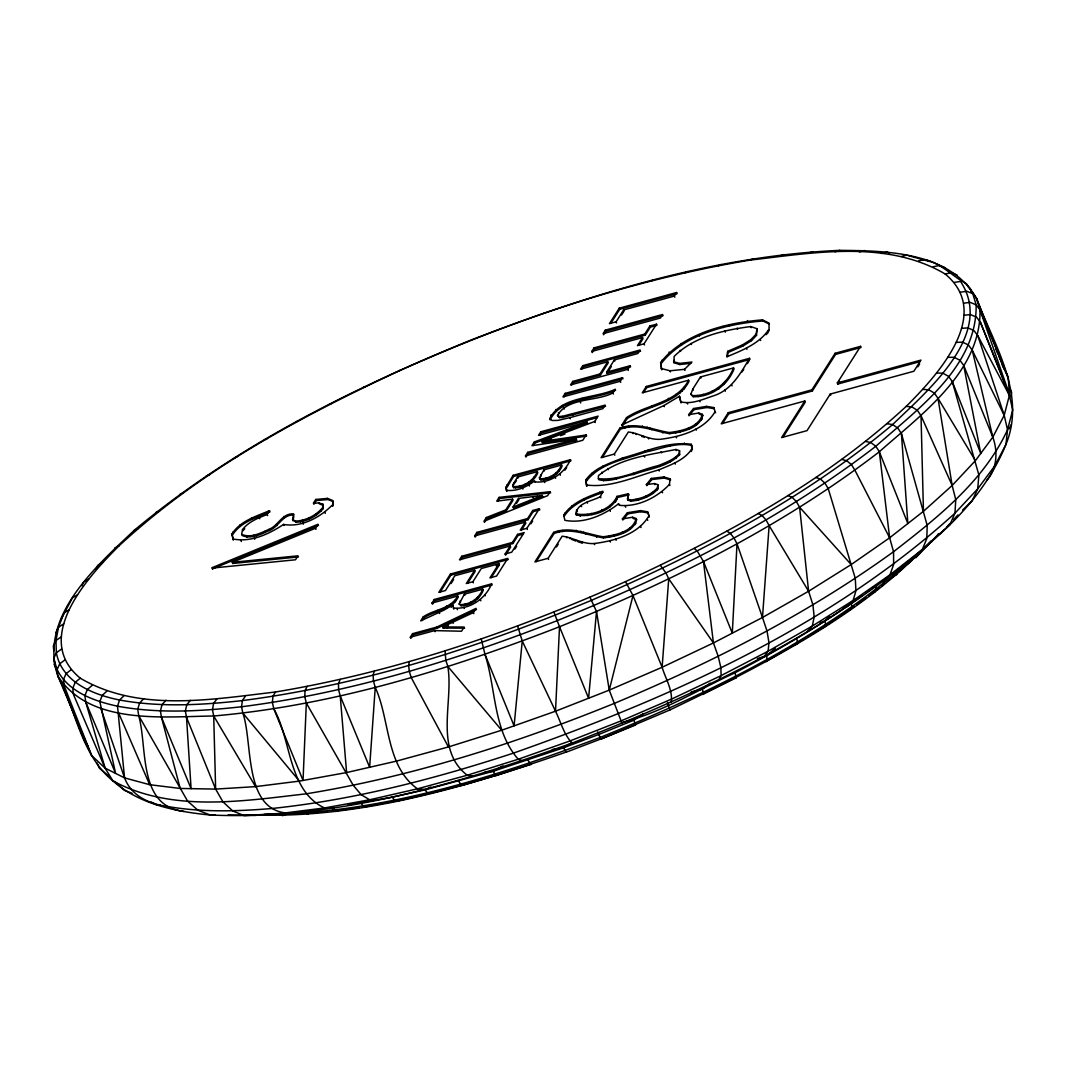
<?xml version="1.0" encoding="UTF-8"?>
<svg xmlns="http://www.w3.org/2000/svg" width="1066" height="1066" viewBox="0 0 1066 1066"><rect width="100%" height="100%" fill="white"/><g stroke="black" fill="none" stroke-linecap="round" stroke-linejoin="round"><path stroke-width="1.5" d="M598.372 478.634L598.439 475.636C619.692 458.1 649.62 454.782 675.937 449.479L679.522 450.665L679.642 454.676C667.716 467.028 649.074 468.667 633.737 474.437C622.317 476.329 610.498 482.592 598.826 479.753L598.372 478.634C619 480.993 639.174 469.986 658.988 465.429C666.09 462.231 674.058 459.779 679.189 453.556L679.522 450.665M667.409 702.401L669.941 709.943L736.006 677.909L735.127 672.726C778.913 649.687 821.899 624.809 861.941 595.654M307.141 686.384L305.076 690.635L304.769 696.724L306.328 703.054L303.037 780.432L273.802 708.81L272.363 702.467L272.963 696.311L275.454 692.007C396.579 671.793 513.625 631.578 625.515 581.61C725.6 535.092 824.751 481.872 906.22 406.359C937.107 375.618 993.792 314.097 945.076 273.935C886.486 239.504 813.878 252.735 749.878 260.131C628.753 280.345 511.693 320.56 399.803 370.528C299.719 417.046 200.568 470.266 119.099 545.779C88.212 576.506 31.527 638.028 80.256 678.189C138.833 712.634 211.441 699.403 275.454 692.007M572.149 743.042C456.288 784.469 334.524 820.5 210.202 815.01C176.023 811.706 139.353 804.35 112.916 780.898C81.123 755.048 76.006 710.436 57.804 675.911C38.283 616.828 95.953 566.619 133.93 530.575C233.721 447.174 351.673 388.664 471.492 339.854C589.458 294.416 712.634 255.973 839.755 250.363C887.099 250.75 950.033 251.696 976.589 298.573C993.739 344.398 1026.651 393.874 1005.984 444.362C991.913 478.861 968.421 508.295 940.945 533.173C835.664 629.66 704 691.647 572.149 743.042C563.727 734.447 560.796 721.802 555.519 711.209L559.517 626.728L553.907 612.004M726.892 531.148L730.29 533.36L733.994 537.984L737.019 543.767L732.289 633.151L703.48 561.542L697.177 550.922L694.206 548.47M769.066 330.926L769.026 323.065L762.483 319.88C726.959 322.638 683.279 333.272 660.614 362.56L661.706 369.609L660.614 362.56M374.313 671.114L373.127 675.151L373.46 681.107L375.245 687.37L369.635 767.267L340.214 695.885L338.548 689.595L338.535 683.559L340.174 679.415M445.068 650.793L445.815 660.32L447.853 666.516C453.716 702.134 433.742 749.118 467.214 775.248L472.571 776.275M764.575 655.896L768.12 651.206L768.959 642.638L767.014 631.019L762.483 617.494L769.132 525.618L766.001 519.902L762.003 515.451L758.192 513.466M671.26 702.188C672.913 690.115 665.477 678.576 662.119 667.263L668.728 578.838L665.944 572.935L660.334 565.326M646.356 484.577L654.431 483.578L657.802 484.63L657.869 488.961C651.153 496.49 640.839 500.194 630.952 501.167L627.941 500.101L627.488 498.981L628.514 493.731L616.987 496.383C611.005 510.268 589.978 516.424 575.973 513.892C576.933 502.659 592.709 501.06 600.411 496.636L602.77 491.213C588.565 496.516 572.282 501.873 563.661 515.211L564.873 520.315C583.768 523.939 603.689 515.371 618.48 503.845L620.279 505.417C638.454 506.896 657.109 497.449 669.435 484.417L670.128 478.847L663.878 476.955L651.353 478.434L646.356 484.577L646.809 485.696L651.806 479.553L664.331 478.074L670.581 479.966L670.128 478.847M627.941 500.101L627.847 494.597M589.964 597.2L596.52 611.538L588.592 698.23L559.517 626.728C448.44 669.901 332.912 705.492 213.706 715.992C163.045 716.605 89.651 725.36 57.804 675.911L57.098 669.675L53.7 658.482L56.351 652.738L55.952 640.519L58.51 627.234L64.027 612.977L69.197 609.739M517.583 625.942L522.247 641.026L514.092 725.853L484.95 654.311L481.232 638.894M1011.154 396.912L1011.634 392.381L1010.315 389.623M690.808 363.333L679.722 364.532L673.965 362.707L674.138 356.43C693.966 336.563 723.747 330.087 750.77 326.556L757.06 328.741L756.514 335.337L751.49 340.64L742.789 346.104L728.105 352.46L727.412 356.604M673.965 362.707L674.272 360.135M627.488 498.981L630.499 500.047C640.386 499.075 650.7 495.37 657.416 487.855L657.802 484.63M575.973 513.892L576.44 515.011C590.431 517.543 611.458 511.387 617.441 497.502L616.987 496.383M269.511 510.761L268.392 511.147C255.24 516.597 239.77 521.394 231.855 534.133L233.347 540.076L232.308 535.252C240.223 522.5 255.693 517.716 268.845 512.266L269.964 511.88L269.511 510.761L267.153 514.478C258.212 517.996 248.538 521.66 242.528 529.589L241.689 534.372C250.803 538.41 260.677 533 269.005 529.349C278.586 525.565 281.944 513.212 293.603 513.839L292.577 519.702L296.108 522.233C306.248 521.727 316.362 516.677 322.891 508.975L322.931 504.205L319.04 502.965L313.391 503.179L315.749 499.461L327.542 498.395L332.978 500.62L332.619 506.283L333.165 503.259M322.891 508.975L322.931 504.205M576.44 515.011L576.666 509.934M757.06 328.741L756.06 334.218L751.037 339.521L742.336 344.984L727.652 351.34L726.732 356.87C741.949 350.408 758.952 344.012 768.613 329.807M293.03 520.821L293.803 516.424M648.901 515.891C638.041 534.399 614.336 540.968 594.188 543.527C582.742 544.326 573.108 537.491 562.168 536.198L548.137 558.291L534.905 561.902L553.654 532.374C570.39 525.924 586.766 534.173 603.05 536.771C614.935 535.319 632.938 531.761 636.162 518.556L632.578 517.237L622.384 518.889L622.837 520.008L627.847 513.852L640.866 511.733L648.048 512.906L649.354 517.01L647.582 511.787L640.413 510.614L627.381 512.733L622.384 518.889M536.211 561.675L554.107 533.493C570.843 527.044 587.219 535.292 603.503 537.89C615.388 536.438 633.391 532.88 636.615 519.675L636.162 518.556M713.767 407.572L715.526 412.782L715.073 411.663C704.213 430.171 680.508 436.754 660.374 439.299C648.928 440.098 639.294 433.262 628.354 431.983L614.322 454.076L601.091 457.687L619.839 428.159C636.575 421.71 652.952 429.958 669.221 432.543C681.107 431.09 699.123 427.546 702.347 414.328L698.763 413.022L688.569 414.661L693.566 408.518L706.598 406.386L713.767 407.572L714.22 408.691L707.051 407.505L694.019 409.637L689.022 415.78M602.397 457.461L620.292 429.265C637.028 422.829 653.405 431.064 669.688 433.662C681.56 432.21 699.576 428.652 702.8 415.447L702.347 414.328M409.357 661.546L408.624 665.464L409.304 671.327L411.21 677.563L448.426 746.946L501.673 730.237L555.519 711.209L609.246 690.128L662.119 667.263L713.434 642.945L762.483 617.494L808.601 591.244L851.188 564.554L889.644 537.797L923.449 511.32L952.165 485.483L975.39 460.659L992.819 437.14L1004.199 415.287L1009.395 395.366L1008.329 377.67L980 309.82L976.589 298.573L966.396 283.663C952.218 276.44 941.185 262.916 924.449 259.611L918.559 260.917M559.517 626.728C672.313 581.117 782.591 526.204 879.33 451.744C920.891 414.901 981.32 371.621 980 309.82L976.15 304.823L972.765 293.63L966.822 291.298L960.386 292.191M622.091 723.441L609.246 690.128L632.991 595.534L625.515 581.61M679.348 396.739L681.081 402.921L679.495 396.232L663.891 405.546L621.904 424.908L622.357 426.027L626.995 418.725C646.449 405.6 677.376 404.267 689.036 381.322L688.583 380.202L642.265 392.834L646.316 386.465L749.518 358.309L749.971 359.415L646.769 387.584L643.531 392.674M679.802 397.858L679.495 396.232M422.029 620.612L423.748 617.907C434.568 610.618 451.744 609.872 458.22 597.133L457.767 596.014C451.291 608.753 434.102 609.499 423.295 616.788L420.724 620.852L444.056 610.085L452.717 604.915L453.81 609.126M453.17 606.034L452.717 604.915M539.436 477.848L543.966 469.84L561.609 465.029L562.062 466.148C558.491 474.557 549.989 479.966 540.915 479.9L539.436 477.848L540.915 479.9M539.889 478.954L540.275 477.621M614.003 390.916C594.015 400.017 561.329 397.245 550.136 419.817L549.683 418.698C561.249 395.726 594.748 398.791 615.122 389.37L615.575 390.489M605.568 406.239L562.795 417.459L559.357 417.579L557.518 415.447C567.685 397.232 596.56 401.775 612.87 392.901L615.122 389.37M459.126 603.982L464.376 594.202L482.765 589.192L483.218 590.311C479.62 599.412 470.812 605.568 461.085 605.755L459.126 603.982L460.632 604.635C470.346 604.449 479.167 598.293 482.765 589.192M690.888 394.167L692.807 389.05L700.482 376.951L733.568 367.917L734.021 369.036C727.465 385.586 711.115 397.098 693.286 396.725L690.888 394.167L693.286 396.725M710.169 683.173L702.321 689.182L703.347 692.3L703.48 694.232L702.681 694.432C784.496 653.112 868.51 608.38 931.338 540.675M513.639 487.655L512.639 485.07L517.503 477.062L537.344 471.638L537.797 472.758C533.8 482.165 523.739 488.361 513.639 487.655L513.186 486.536C523.286 487.242 533.346 481.046 537.344 471.638M96.127 569.031L97.806 565.34L102.549 562.715M81.949 585.74L83.734 581.929L88.651 579.091M1009.156 428.892L1011.074 424.828M55.885 632.738L58.51 627.234L63.747 623.81M597.693 731.836L600.811 739.124L669.941 709.943M505.804 487.375L513.132 475.329L570.47 459.686L570.923 460.805L513.585 476.449L506.257 488.495L506.816 491.373L505.804 487.375L506.257 488.495M603.223 492.332C589.018 497.635 572.735 502.992 564.114 516.33L563.661 515.211M661.08 363.679C683.732 334.391 727.412 323.744 762.936 320.999L769.479 324.184M718.964 679.575L721.122 675.604L720.856 667.596L718.204 656.35L713.434 642.945L703.48 561.542M586.34 484.977C611.071 488.268 635.349 476.315 658.815 469.893C670.78 464.789 684.505 460.245 691.927 448.786L691.208 444.282C667.769 440.978 644.743 452.157 622.397 458.02C609.432 463.63 593.949 467.761 585.754 480.26L586.793 486.096L585.754 480.26M61.455 618.347L72.448 597.853L77.512 594.801M586.207 481.379C599.998 463.084 625.102 459.473 645.423 452.104C660.534 449.106 676.111 442.004 691.661 445.401L692.38 449.905L691.927 448.786M212.534 569.191L212.414 567.552L318.041 524.259L315.509 528.243L232.281 562.342L232.734 563.461L298.453 556.932M313.857 504.298L316.202 500.58L327.995 499.514L333.431 501.74M476.489 609.512L437.313 628.18L413.022 634.803L410.77 638.347L410.317 637.228L412.569 633.684L436.86 627.061L476.036 608.393L473.371 612.577L442.723 626.928L443.176 628.047L464.643 628.167M432.036 603.036L434.288 599.492L491.626 583.848L492.079 584.967L434.741 600.611L432.49 604.142L432.036 603.036L457.767 596.014M491.213 577.705L499.394 564.833L498.941 563.714L489.947 577.865L496.569 576.066L507.802 558.371L450.465 574.014L438.819 592.35L445.441 590.551L454.836 575.747L474.676 570.337L475.13 571.456L467.601 583.315M505.111 554L511.72 552.201L524.179 532.574L517.57 534.372L512.453 542.421L461.738 556.265L459.486 559.797L510.214 545.952L510.667 547.071L505.564 555.12L505.111 554L510.214 545.952M474.65 535.932L476.888 532.387L527.617 518.556L532.72 510.507L539.343 508.709L539.796 509.828L533.173 511.627L528.07 519.675L477.341 533.506L475.103 537.051L474.65 535.932L525.365 522.087L525.818 523.206L521.567 529.909M484.404 522.407L486.789 518.649L506.243 510.974L513.026 500.287L512.573 499.168L505.79 509.868L486.336 517.53L483.951 521.287L547.604 495.677L550.149 491.692L550.602 492.812L499.581 498.488L497.995 500.993M550.149 491.692L499.128 497.369L496.743 501.127L512.573 499.168M525.471 455.902L527.71 452.357L576.226 439.125L576.679 440.245L528.163 453.476L525.924 457.021L525.471 455.902L582.809 440.258L586.153 434.981L586.606 436.087L542.261 442.59L541.808 441.471L594.748 421.456L598.119 416.126L540.782 431.77L538.543 435.314L587.06 422.069L587.513 423.189L534.772 443.083L533.2 445.548M587.06 422.069L534.319 441.964L531.961 445.668L576.226 439.125M622.517 377.724L565.18 393.367L562.928 396.898L620.265 381.255L622.517 377.724L622.97 378.843M607.74 361.76L599.971 373.979L572.775 381.401L570.523 384.933L627.861 369.289L630.113 365.758L630.566 366.877L607.047 373.287L606.594 372.167L614.349 359.948L637.868 353.526L640.12 349.994L582.782 365.638L580.544 369.169L607.74 361.76L608.193 362.866L600.425 375.099L573.228 382.521L571.736 384.879M591.817 351.42L594.055 347.876L644.783 334.044L649.887 325.996L656.509 324.197L656.962 325.317L650.34 327.115L645.236 335.164L594.508 348.995L592.27 352.54L591.817 351.42L642.531 337.576L642.985 338.695L638.734 345.397M605.341 330.127L603.09 333.658L660.427 318.014L662.666 314.483L605.341 330.127L605.794 331.246L603.543 334.777M676.604 292.537L619.266 308.181L609.459 323.624L616.081 321.825L623.637 309.926L674.352 296.082L676.604 292.537L677.057 293.656L619.719 309.3L610.805 323.344M440.111 592.163L450.918 575.134L508.255 559.49M460.699 559.73L462.191 557.371L512.906 543.54L518.023 535.492L523.313 534.053M539.742 435.248L541.248 432.889L596.987 417.685M564.127 396.845L565.633 394.487L621.371 379.269M581.743 369.116L583.235 366.757L640.573 351.114M451.011 583.595L453.583 579.558M514.931 482.925L516.45 480.553M621.571 315.003L624.09 311.032L623.637 309.926M513.079 506.99L518.516 498.422L542.261 495.49L542.714 496.609L513.532 508.109L513.079 506.99L542.261 495.49M516.637 503.219L518.969 499.541L518.516 498.422M474.676 570.337L466.308 583.528L472.918 581.716L481.299 568.524L498.941 563.714M607.047 373.287L611.351 366.504M525.365 522.087L520.261 530.135L526.87 528.323L539.343 508.709M540.462 478.781C549.536 478.847 558.038 473.451 561.609 465.029M642.531 337.576L637.428 345.624L644.037 343.812L656.509 324.197M453.356 608.02C469.64 609.752 485.456 598.879 491.626 583.848M570.47 459.686C564.54 473.064 550.283 483.311 535.438 481.925L534.426 481.033C526.577 487.002 516.397 491.732 506.363 490.253M514.838 549.11L516.624 546.312M530.895 523.832L532.667 521.034M564.953 470.199L566.659 467.508M621.904 424.908L626.542 417.605C645.996 404.48 676.923 403.148 688.583 380.202M556.479 546.978L558.238 544.22M692.833 395.606C710.662 395.979 727.012 384.466 733.568 367.917M749.518 358.309C740.617 373.313 731.463 390.129 713.634 395.766C703.107 399.177 691.901 404.68 680.628 401.802M741.976 372.021L743.748 369.222M747.306 363.626L749.078 360.828M722.561 423.535L728.744 413.795L812.345 390.982L835.571 354.405L861.022 347.449L860.568 346.343L835.118 353.286L811.892 389.863L728.291 412.675L721.216 423.815L804.817 401.003L805.27 402.122L782.91 437.353M804.817 401.003L781.591 437.58L807.029 430.637L830.267 394.06L913.868 371.248L920.944 360.108L837.33 382.921L837.796 384.04L919.811 361.654M837.33 382.921L860.568 346.343M837.796 384.04L839.515 381.335M917.853 366.797L919.625 364.012M245.3 696.218L242.422 700.589L241.529 706.771L242.861 713.127C253.548 743.841 242.422 815.57 293.243 813.171M241.689 534.372L242.142 535.492C251.256 539.529 261.13 534.119 269.458 530.468C279.039 526.684 282.397 514.332 294.056 514.958M216.878 699.003L213.626 703.4L212.467 709.623L213.706 715.992L215.638 789.093L222.887 801.765L232.721 810.92L244.167 815.637L282.423 813.278L324.437 807.961L369.662 799.78L417.472 788.813L467.214 775.248L518.236 759.232L569.83 741.003L621.305 720.803L671.966 698.91L721.122 675.604L768.12 651.206L812.305 626.062L853.106 600.491L889.95 574.854L922.343 549.483L949.859 524.739L954.963 513.199L977.735 488.841L994.818 465.789L1005.984 444.362L1007.53 429.825L1012.7 409.997L1009.395 395.366L980.4 322.199L976.563 317.175L970.593 314.617L964.104 315.216M292.577 519.702L295.655 521.127C305.795 520.621 315.896 515.558 322.438 507.856M190.374 700.349L186.777 704.759L185.364 710.995L186.51 717.365L191.094 788.653L161.459 717.245L160.393 710.875L162.045 704.653L165.95 700.229M915.761 557.785L938.573 534.039M244.727 528.709L242.995 530.708L242.528 529.589M807.455 631.498L812.305 626.062L814.184 616.894L812.918 604.902L808.601 591.244L799.607 507.229L796.382 501.566L792.091 497.289L787.894 495.543M766.068 334.697L768.226 332.392L767.773 331.273M944.356 529.522L940.945 533.173L937.973 534.293M946.621 527.097L950.033 523.446M953.444 519.795L957.988 514.945M143.79 698.656L139.593 703.054L137.727 709.276L138.713 715.646C147.721 747.866 137.634 806.349 184.045 811.413M820.274 622.664L824.924 621.025L829.415 616.415M917.786 554.52L920.131 552.188M661.253 368.49L669.994 370.781L684.492 369.342L691.927 362.054L679.269 363.413L673.512 361.587M124.016 695.645L119.565 700.002L117.513 706.198L124.549 777.887C131.518 796.315 149.773 804.084 168.055 806.602C202.38 812.385 237.305 811.386 271.87 808.494C354.205 799.913 434.701 778.913 513.212 753.196C671.367 697.417 829.535 626.981 954.963 513.199L955.762 499.674L952.165 485.483L938 398.338L934.309 393.048L928.726 389.783L922.783 389.41M882.808 581.796L889.95 574.854L893.654 564.487L893.548 551.708L889.644 537.797L879.33 451.744L875.826 446.281L870.802 442.523L865.592 441.471M986.57 480.593C997.203 469.027 998.016 451.438 992.819 437.14L972.219 350.088L968.408 344.971L962.518 342.146L956.122 342.399M232.894 538.956C250.697 542.634 268.952 534.146 283.569 524.419C301.305 527.643 319.933 517.556 332.166 505.164M962.531 510.081L972.112 500.94L977.735 488.841L978.868 474.956L952.258 381.535L948.513 376.298L942.797 373.193L936.668 373.033M914.242 557.185L922.343 549.483L926.807 538.53L927.193 525.378L901.423 433.556L897.838 428.146L892.615 424.561L887.125 423.748M106.76 691.208L102.083 695.512L99.871 701.655L115.581 773.383L85.72 702.014L84.92 695.698L87.279 689.609L92.142 685.385M916.973 555C825.271 636.828 713.061 691.594 600.038 737.499C492.519 777.94 379.989 813.704 264.075 814.371M889.137 579.917L903.648 567.538M907.206 564.407L911.936 560.223M757.313 658.615L766.654 655.803L775.342 648.195M80.256 678.189L75.22 682.32L72.755 688.343L73.514 694.646L105.108 768.133L112.916 780.898C171.893 812.745 242.648 801.072 306.248 793.81C412.289 776.568 515.184 743.655 614.549 703.293C712.301 662.372 807.522 613.976 893.548 551.708C937.414 517.676 983.638 481.406 1007.53 429.825L1004.199 415.287L977.802 335.657L973.978 330.58L968.035 327.902L961.572 328.328M868.803 595.814L879.05 587.926M881.569 585.927L884.087 583.928M71.169 669.701L66.012 673.712L63.467 679.655L64.2 685.918L91.649 755.541L105.108 768.133L124.549 777.887L149.68 784.696L180.181 788.454L215.638 789.093L255.56 786.628L299.413 781.098L346.61 772.544L396.499 761.111L448.426 746.946M552.335 749.491L563.421 747.839L566.153 752.076C465.589 787.134 360.255 818.741 252.669 814.944M64.933 659.934L59.709 663.838L57.098 669.675C68.53 692.207 94.381 701.162 117.513 706.198C158.448 713.754 200.395 711.315 241.529 706.771C350.088 692.887 455.435 660.427 557.105 620.665C669.515 575.2 779.406 520.475 875.826 446.281C917.52 409.184 977.216 366.851 976.15 304.823L970.193 302.384L963.704 303.144M865.965 592.736L875.359 585.927L875.986 589.285L875.039 591.857L872.748 592.949M766.654 655.803L767.253 661.12L765.908 661.613L823.179 627.448L854.306 606.341M856.931 604.422L866.165 597.733M61.615 648.994L56.351 652.738C61.775 682.187 93.435 694.779 119.565 700.002C160.113 707.491 201.674 705.079 242.422 700.589C363.026 684.972 479.673 646.982 591.577 600.278C698.27 554 803.138 499.701 892.615 424.561C926.487 391.648 995.484 334.351 960.519 281.411L954.163 282.437M61.215 636.922L55.952 640.519L53.3 646.143L53.82 650.753M348.009 804.963L392.408 797.168L424.961 789.893L493.065 771.304L563.421 747.839L598.772 734.474L633.884 720.176L643.184 713.834M544.1 313.244L545.112 312.618M563.421 747.839L571.936 742.629M929.459 542.887L932.244 541.355M484.99 772.037L493.065 771.304L502.912 765.894M114.568 548.19L119.099 545.779M580.25 301.345L581.73 300.572M133.93 530.575L138.194 528.39M894.174 575.906L896.639 574.667L897.732 571.989L897.345 569.724M621.278 722.748C661.453 712.608 697.63 690.008 735.127 672.726M528.096 760.138L530.748 764.575L531.441 764.175L496.023 775.648L493.065 771.304M420.164 789.986L424.961 789.893L430.864 786.988M155.743 512.613L159.727 510.667M615.961 290.578L617.92 289.659M443.176 628.047L445.681 626.875M179.874 494.424L183.552 492.705M849.029 610.165L851.108 609.219L851.907 606.767L851.214 603.449M497.009 775.142L461.858 785.495L458.607 781.245M206.164 476.129L209.509 474.65M651.006 281.024L653.418 279.972M823.179 627.448L825.031 626.648L825.67 624.303L824.924 621.025M234.453 457.834L237.425 456.594M318.494 525.378L212.867 568.671L212.414 567.552M232.734 563.461L235.759 562.222M600.811 739.124L635.629 724.96L633.884 720.176M685.145 272.723L688.01 271.564M795.409 644.637L797.008 643.997L797.475 641.759L796.662 638.521M264.541 439.685L267.126 438.672M428.479 793.77L396.232 801.272L394.154 800.033L392.408 797.168M718.178 265.74L721.469 264.501M560.463 435.728L564.993 434.009M565.766 752.369L600.904 738.951M296.241 421.763L298.427 420.99M749.878 260.131L753.569 258.811M780.032 255.92L784.123 254.547M734.927 678.256L736.006 677.909M329.354 404.214L331.113 403.654M808.454 253.135L812.918 251.723M834.958 251.789L839.755 250.363M285.448 814.797L282.61 815.637L279.812 814.477M859.369 251.909L864.499 250.483M605.794 331.246L663.132 315.603M606.594 372.167L630.113 365.758M557.518 415.447L558.904 416.473L562.342 416.34L605.115 405.133L602.863 408.664L569.87 417.672L557.771 420.417L552.121 420.497L549.683 418.698M576.559 426.187L587.513 423.189M496.183 565.713L499.394 564.833M410.317 637.228L434.608 630.606L461.525 631.232L464.19 627.048L442.723 626.928M881.529 253.468L886.952 252.069L889.537 253.055M430.078 793.41L463.137 784.922M363.666 387.131L364.985 386.798M691.208 692.007L702.321 689.182M901.303 256.48L906.979 255.12M844.152 607.354L847.044 606.687L853.106 600.491L855.945 590.724L855.278 578.345L828.255 488.708L824.924 483.111L820.38 479.007L815.81 477.488M617.441 497.502L628.967 494.851M933.176 266.753L939.266 265.527L944.942 267.619M369.009 806.003L398.084 800.566M945.076 273.935L951.312 272.803L957.095 274.961M540.222 496.996L542.714 496.609M541.808 441.471L586.153 434.981M570.123 441.204L576.679 440.245M339.867 810.387L359.295 807.508M362.533 807.029L367.397 806.309L365.278 807.082L363 805.869L361.187 803.018M398.937 370.648L399.803 370.528M312.471 813.291L317.308 812.785M322.132 812.292L326.969 811.786M331.806 811.293L338.242 810.626L335.87 811.426L333.405 810.24L331.526 807.402M232.281 562.342L298 555.812L295.482 559.783L212.081 568.085M294.976 814.291L302.917 813.878M215.066 814.957L210.202 815.01L197.956 810.28L187.616 801.126L138.713 715.646M947.807 357.337L954.083 357.283L959.893 360.241L963.691 365.411L992.819 437.14M334.018 808.028L324.437 807.961C287.953 790.599 291.484 739.831 273.802 708.81M160.127 804.923L156.902 804.897L151.172 802.018M228.097 814.957L256.12 815.463M377.897 800.073L369.662 799.78L361.161 794.69L353.219 785.296L306.328 703.054M424.295 789.44L417.472 788.813C385.679 766.267 390.089 719.723 375.245 687.37M906.22 406.359L911.963 406.945L917.373 410.37L921.024 415.713L952.165 485.483M929.992 261.65L908.325 255.613M841.767 459.419L846.67 460.712L851.467 464.643L854.892 470.173L889.644 537.797M577.865 541.715L582.489 543.154L582.036 542.034M320.786 504.498L323.384 505.324M700.415 414.581L702.8 415.447M636.615 519.675L633.031 518.356L632.578 517.237M132.091 793.237L124.349 790.346L114.742 781.365M571.563 539.369L576.066 541.075L575.613 539.956M522.073 760.738L518.236 759.232C493.025 730.556 496.116 688.796 484.95 654.311M308.247 814.291L305.609 813.118L304.316 811.226M428.505 794.063L424.961 789.893M108.812 776.075L99.524 768.373L96.873 762.856M967.875 286.394L970.207 288.566L972.139 293.123L970.207 288.566M799.607 507.229L851.188 564.554M447.853 666.516L501.673 730.237M242.861 713.127L299.413 781.098M668.728 578.838L713.434 642.945M88.278 746.746L84.334 740.284L61.735 683.186M938 398.338L975.39 460.659M769.132 525.618L808.601 591.244M213.706 715.992L255.56 786.628M977.802 335.657L1009.395 395.366M54.246 660.027L54.406 664.678L57.364 670.621M972.219 350.088L1004.199 415.287M1002.32 365.158L1004.292 369.262M1004.945 370.635L1008.329 377.67M522.247 641.026L555.519 711.209M118.433 712.554L149.68 784.696M995.937 349.355L997.869 353.912M999.162 356.95L1004.305 369.116L976.589 298.573M57.804 675.911L91.649 755.541M835.118 353.286L835.571 354.405M830.267 394.06L830.72 395.18M811.892 389.863L812.345 390.982M762.483 319.88L762.936 320.999M760.205 339.361L760.658 340.48M756.06 334.218L756.514 335.337M750.77 326.556L751.224 327.675M747.399 320.573L747.852 321.692M751.037 339.521L751.49 340.64M746.44 348.209L746.893 349.328M737.099 328.155L737.552 329.274M742.336 344.984L742.789 346.104M728.824 324.69L729.277 325.81M722.908 326.383L723.361 327.502M724.853 331.046L725.306 332.166M727.652 351.34L728.105 352.46M731.622 384.786L732.076 385.905M725.013 381.388L725.466 382.507M723.534 383.387L724.001 384.506M724.88 390.076L725.333 391.195M699.029 334.897L699.483 336.017M718.537 387.771L718.99 388.89M728.291 412.675L728.744 413.795M674.352 296.082L674.805 297.201M711.981 391.289L712.448 392.408M690.995 343.425L691.448 344.545M700.482 376.951L700.935 378.07M703.36 394.353L703.813 395.473M681.281 343.479L681.734 344.598M706.598 406.386L707.051 407.505M680.121 350.288L680.574 351.407M697.737 395.539L698.19 396.645M699.629 400.643L700.082 401.749M692.807 389.05L693.26 390.156M684.492 369.342L684.945 370.462M701.655 418.165L702.108 419.284M679.269 363.413L679.722 364.532M698.763 413.022L699.216 414.141M700.828 419.324L701.281 420.444M693.566 408.518L694.019 409.637M684.439 386.718L684.892 387.837M669.035 352.033L669.488 353.152M683.359 388.317L683.812 389.436M696.085 423.535L696.538 424.654M681.974 389.983L682.427 391.102M687.21 402.881L687.663 404.001M695.965 428.998L696.418 430.118M679.975 391.662L680.428 392.781M669.994 370.781L670.447 371.901M649.887 325.996L650.34 327.115M675.831 394.393L676.284 395.513M661.839 360.281L662.292 361.401M688.516 427.772L688.969 428.892M691.208 444.282L691.661 445.401M644.783 334.044L645.236 335.164M691.061 450.372L691.514 451.478M668.355 398.298L668.808 399.417M679.722 430.957L680.175 432.076M644.037 343.812L644.49 344.931M684.292 443.016L684.745 444.136M675.271 431.957L675.724 433.076M663.891 405.546L664.345 406.652M676.177 436.714L676.63 437.833M679.189 453.556L679.642 454.676M619.266 308.181L619.719 309.3M669.221 432.543L669.688 433.662M675.937 449.479L676.39 450.598M675.644 457.114L676.097 458.233M646.316 386.465L646.769 387.584M669.621 444.908L670.074 446.028M651.899 406.026L652.352 407.145M662.426 431.877L662.879 432.996M674.925 462.99L675.378 464.11M616.081 321.825L616.534 322.945M669.928 460.659L670.381 461.778M627.861 369.289L628.314 370.408M661.107 451.718L661.56 452.823M651.446 428.639L651.899 429.758M649.874 427.986L650.327 429.105M647.129 427.053L647.582 428.172M669.435 484.417L669.888 485.536M648.221 437.806L648.674 438.925M663.878 476.955L664.331 478.074M658.988 465.429L659.441 466.535M642.385 426L642.838 427.12M614.349 359.948L614.802 361.068M658.815 469.893L659.268 471.012M643.584 436.38L644.051 437.486M620.265 381.255L620.718 382.374M647.941 450.158L648.394 451.278M641.785 435.741L642.238 436.86M662.119 491.679L662.572 492.798M644.97 450.985L645.423 452.104M635.789 433.462L636.242 434.582M644.304 455.942L644.757 457.061M657.416 487.855L657.869 488.961M656.723 488.801L657.176 489.92M654.431 483.578L654.884 484.697M626.542 417.605L626.995 418.725M632.644 432.503L633.097 433.622M651.353 478.434L651.806 479.553M628.634 426.253L629.087 427.373M612.87 392.901L613.323 394.02M594.055 347.876L594.508 348.995M652.539 492.425L652.992 493.545M624.41 427.013L624.863 428.119M599.971 373.979L600.425 375.099M619.839 428.159L620.292 429.265M646.023 495.996L646.476 497.116M633.284 473.317L633.737 474.437M647.582 511.787L648.048 512.906M622.397 458.02L622.85 459.14M647.302 519.262L647.755 520.381M638.281 498.755L638.734 499.874M582.782 365.638L583.235 366.757M636.002 499.328L636.455 500.447M640.413 510.614L640.866 511.733M614.322 454.076L614.776 455.195M628.154 494.171L628.62 495.29M630.499 500.047L630.952 501.167M640.573 526.417L641.026 527.537M594.748 421.456L595.201 422.562M635.483 522.393L635.936 523.513M615.988 477.675L616.441 478.794M634.643 523.539L635.096 524.659M582.129 398.364L582.582 399.483M625.262 506.11L625.715 507.229M627.381 512.733L627.847 513.852M572.775 381.401L573.228 382.521M607.833 468.507L608.286 469.626M580.264 401.802L580.717 402.921M629.899 527.75L630.352 528.869M616.788 497.969L617.241 499.088M618.48 503.845L618.933 504.964M602.876 466.082L603.329 467.201M616.015 499.741L616.468 500.86M615.069 501.033L615.522 502.139M601.89 472.185L602.343 473.304M603.169 479.727L603.623 480.846M570.71 401.895L571.163 403.001M622.331 532.001L622.784 533.12M565.18 393.367L565.633 394.487M609.739 505.497L610.192 506.616M572.509 414.021L572.962 415.14M609.899 510.214L610.352 511.334M592.363 472.704L592.816 473.824M569.87 417.672L570.337 418.778M599.665 492.199L600.118 493.318M600.411 496.636L600.864 497.755M563.741 407.905L564.207 409.024M562.368 405.426L562.821 406.546M615.668 539.209L616.121 540.329M613.55 535.185L614.003 536.305M601.65 509.841L602.103 510.96M562.342 416.34L562.795 417.459M586.527 478.887L586.98 480.006M609.086 536.185L609.539 537.304M632.991 595.534L662.119 667.263M558.411 412.635L558.864 413.755M609.992 540.942L610.445 542.061M555.986 409.451L556.439 410.57M558.904 416.473L559.357 417.579M603.05 536.771L603.503 537.89M587.046 502.046L587.499 503.165M591.43 513.452L591.883 514.572M550.882 414.927L551.335 416.033M584.035 498.621L584.488 499.741M587.379 514.438L587.832 515.558M596.24 536.105L596.693 537.211M581.13 505.537L581.583 506.656M594.188 543.527L594.641 544.646M550.949 438.033L551.402 439.152M550.136 440.218L550.589 441.324M579.824 515.198L580.29 516.317M576.519 510.161L576.972 511.28M585.261 532.867L585.714 533.986M546.378 439.765L546.831 440.871M558.571 469.8L559.024 470.919M583.688 532.214L584.141 533.32M559.89 474.103L560.343 475.223M545.979 440.831L546.432 441.95M571.949 505.897L572.402 507.016M540.782 431.77L541.248 432.889M580.943 531.281L581.396 532.4M556.132 473.011L556.599 474.117M555.12 477.142L555.573 478.261M553.907 474.783L554.36 475.902M576.2 530.228L576.653 531.348M550.682 476.422L551.135 477.541M564.74 513.199L565.193 514.318M534.319 441.964L534.772 443.083M543.966 469.84L544.42 470.959M545.899 478.088L546.365 479.207M569.604 537.69L570.057 538.81M544.366 481.432L544.819 482.552M542.927 478.741L543.38 479.86M566.472 536.731L566.925 537.85M540.675 475.01L541.128 476.129M562.448 530.482L562.901 531.588M527.71 452.357L528.163 453.476M558.238 531.228L558.691 532.347M533.839 477.168L534.293 478.288M534.426 481.033L534.879 482.152M553.654 532.374L554.107 533.493M531.201 480.433L531.654 481.552M537.291 496.263L537.744 497.382M528.829 482.258L529.282 483.378M528.989 484.91L529.442 486.029M532.76 496.663L533.213 497.782M525.085 484.191L525.538 485.31M529.695 500.447L530.148 501.553M532.72 510.507L533.173 511.627M522.447 487.962L522.9 489.081M517.503 477.062L517.956 478.181M520.075 485.936L520.528 487.055M519.528 486.069L519.981 487.189M548.137 558.291L548.59 559.41M513.132 475.329L513.585 476.449M513.732 482.991L514.185 484.111M515.251 486.802L515.704 487.922M527.617 518.556L528.07 519.675M512.639 485.07L513.092 486.189M526.87 528.323L527.337 529.442M507.15 484.75L507.603 485.869M517.57 534.372L518.023 535.492M505.79 509.868L506.243 510.974M499.128 497.369L499.581 498.488M512.453 542.421L512.906 543.54M486.336 517.53L486.789 518.649M476.888 532.387L477.341 533.506M484.71 594.735L485.163 595.854M472.918 581.716L473.371 582.836M480.406 599.732L480.859 600.838M461.738 556.265L462.191 557.371M478.008 596.667L478.461 597.786M477.195 597.786L477.648 598.905M474.41 600.211L474.863 601.331M470.772 602.17L471.225 603.289M473.371 612.577L473.824 613.696M464.376 594.202L464.829 595.321M465.975 603.876L466.428 604.995M464.363 604.275L464.816 605.381M450.465 574.014L450.918 575.134M463.91 607.367L464.363 608.486M460.112 600.931L460.565 602.037M460.632 604.635L461.085 605.755M455.462 599.638L455.915 600.758M454.862 600.518L455.315 601.637M454.089 601.451L454.542 602.57M457.008 608.606L457.461 609.725M452.983 602.383L453.436 603.503M450.678 603.902L451.131 605.008M450.811 606.274L451.264 607.393M446.534 606.074L446.987 607.194M452.757 622.224L453.21 623.344M447.733 624.583L448.2 625.702M446.494 626.955L446.947 628.074M434.288 599.492L434.741 600.611M439.165 612.417L439.618 613.536M437.393 610.365L437.846 611.484M436.86 627.061L437.313 628.18M434.608 630.606L435.075 631.712M423.295 616.788L423.748 617.907M412.569 633.684L413.022 634.803M327.542 498.395L327.995 499.514M324.824 512.253L325.277 513.372M319.04 502.965L319.494 504.085M320.746 510.014L321.199 511.134M315.749 499.461L316.202 500.58M315.736 514.092L316.189 515.211M315.509 528.243L315.962 529.362M308.634 517.956L309.1 519.075M302.344 520.221L302.797 521.341M302.824 523.086L303.277 524.206M300.079 520.754L300.532 521.874M295.655 521.127L296.108 522.233M283.916 516.477L284.369 517.596M283.623 516.877L284.076 517.996M283.569 524.419L284.022 525.538M276.587 524.459L277.04 525.578M268.392 511.147L268.845 512.266M267.153 514.478L267.606 515.598M269.005 529.349L269.458 530.468M259.305 517.623L259.758 518.742M264.874 531.374L265.327 532.494M251.469 518.063L251.922 519.182M255.84 534.666L256.293 535.772M253.815 535.172L254.268 536.291M254.294 538.143L254.747 539.263M246.552 536.038L247.006 537.157M239.943 524.992L240.396 526.111M240.889 540.409L241.342 541.528M232.881 532.161L233.334 533.28M231.855 534.133L232.308 535.252M186.51 717.365L215.638 789.093M980.4 322.199L1009.315 394.007L980 309.82M952.258 381.535L980.747 453.423L963.691 365.411M879.33 451.744L907.846 523.539L901.423 433.556M54.406 664.678L56.844 670.847M737.019 543.767L762.483 617.494M100.724 707.997L124.549 777.887M85.72 702.014L105.108 768.133M161.459 717.245L180.181 788.454M596.52 611.538L609.246 690.128M340.214 695.885L346.61 772.544M921.024 415.713L923.449 511.32"/></g></svg>
